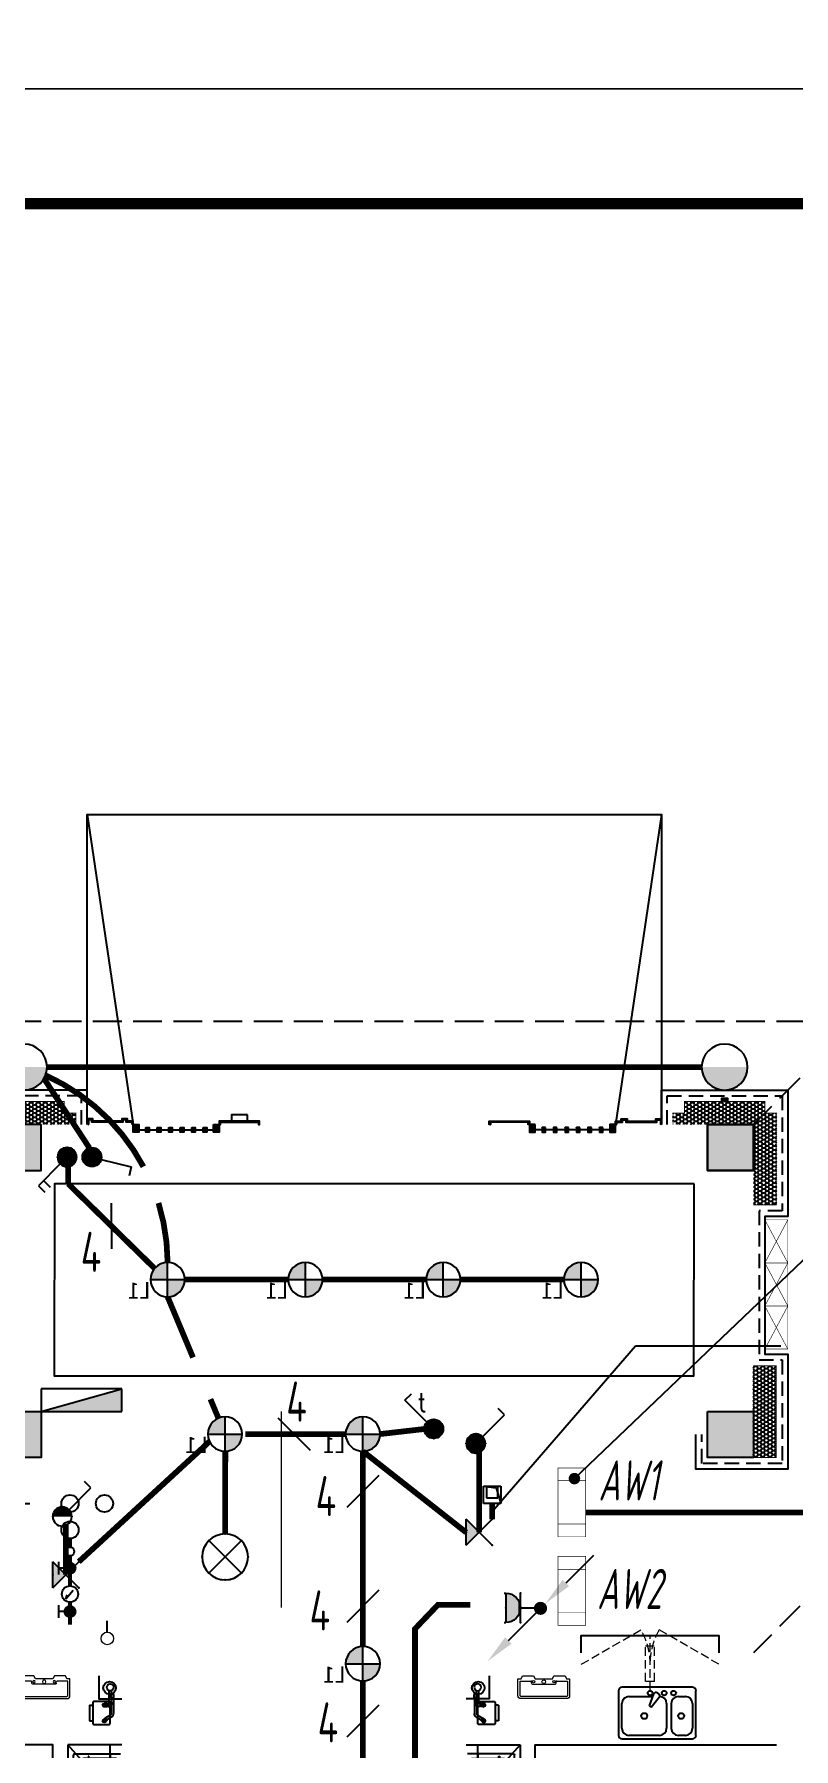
# Model space of a CAD drawing. Extents: x 2803505 to 5851001, y -1372902 to 24339.
# Drawn here: x 3679953 to 3686565, y -881907 to -866979 of the extents above; entities that cross this region are included whole.
import ezdxf
from ezdxf.enums import TextEntityAlignment as Align
from ezdxf.xclip import XClip

# ---------------------------------------------------------------- set-up
doc = ezdxf.new("R2010")
doc.units = 0
doc.header["$LTSCALE"] = 1000
doc.header["$MEASUREMENT"] = 0
doc.header["$XCLIPFRAME"] = 2
for name, pattern in [('DASH', [0.35, 0.25, -0.1]), ('DOTE', [2.42, 2, -0.2, 0.02, -0.2]), ('HIDDEN', [0.375, 0.25, -0.125])]:
    doc.linetypes.add(name, pattern=pattern)
doc.layers.get('0').update_dxf_attribs({"linetype": 'CONTINUOUS'})
for name, color, linetype in [('!!电气', 1, 'CONTINUOUS'), ('A-EQPM-MECH', 191, 'CONTINUOUS'), ('A-标注', 1, 'CONTINUOUS'), ('AH-FURNITURE', 1, 'CONTINUOUS'), ('DIM-照明', 7, 'CONTINUOUS'), ('E-天花灯具', 92, 'CONTINUOUS'), ('E-天花辅助2', 54, 'CONTINUOUS'), ('EQUIP-插座', 3, 'CONTINUOUS'), ('EQUIP-照明', 3, 'CONTINUOUS'), ('EQUIP_消火栓', 7, 'CONTINUOUS'), ('IP-bath&kitchen-JOHNSON', 4, 'CONTINUOUS'), ('LVTRY', 252, 'CONTINUOUS'), ('LWIRE', 4, 'CONTINUOUS'), ('TEL_TEXT', 7, 'CONTINUOUS'), ('VPIPE-中水', 122, 'CONTINUOUS'), ('VPIPE-凝结', 150, 'CONTINUOUS'), ('VPIPE-消防', 1, 'TG_X'), ('VPIPE-给水', 3, 'TG_J'), ('WIRE-动力', 7, 'CONTINUOUS'), ('WIRE-照明', 2, 'CONTINUOUS'), ('修改标示', 212, 'CONTINUOUS'), ('卫生间', 6, 'CONTINUOUS'), ('建筑-排气道', 252, 'CONTINUOUS'), ('污水', 3, 'CONTINUOUS'), ('看线', 185, 'CONTINUOUS'), ('立面', 73, 'CONTINUOUS'), ('立面-看线', 251, 'CONTINUOUS'), ('给水', 4, 'CONTINUOUS'), ('设备', 253, 'CONTINUOUS'), ('铝合金', 144, 'CONTINUOUS')]:
    doc.layers.add(name, color=color, linetype=linetype)
for name, color, linetype, lineweight in [('DOTE', 19, 'DOTE', 9), ('PUB_HATCH', 8, 'CONTINUOUS', 9), ('STAIR', 252, 'CONTINUOUS', 20), ('VPIPE-废水', 31, 'TG_F', 18), ('WINDOW', 146, 'CONTINUOUS', 20), ('图框', 147, 'CONTINUOUS', 20), ('平面-空调室内机', 176, 'CONTINUOUS', 9), ('平面-空调预留孔', 252, 'CONTINUOUS', 15), ('立面-洞口示意', 252, 'CONTINUOUS', 13)]:
    doc.layers.add(name, color=color, linetype=linetype, lineweight=lineweight)
doc.styles.add('_TEL_DIM', font='SIMPLEX', dxfattribs={"width": 0.8, "height": 3.5, "bigfont": 'HZTXT'})
doc.styles.add('DIM_FONT', font='SIMPLEX', dxfattribs={"width": 0.7, "bigfont": 'GBCBIG'})
doc.styles.add('HZTXT', font='gbeitc.shx', dxfattribs={"width": 0.8, "height": 400, "bigfont": 'hztxt.shx'})
doc.styles.get("Standard").update_dxf_attribs({"font": 'gbenor.shx', "bigfont": 'gbcbig.shx'})
doc.styles.add('TG_LINETYPE', font='SIMPLEX', dxfattribs={"width": 0.8, "height": 3, "bigfont": 'HZTXT'})
doc.styles.add('黑体', font='simhei.ttf')
doc.linetypes.add('LED', pattern='A,0.5,-0.2,["LED",Standard,S=0.2,R=0,X=-0.2,Y=-0.1],-0.2', length=0.9)
doc.linetypes.add('TG_F', pattern='A,2,-0.3,["F",TG_LINETYPE,S=0.1,R=0,X=-0.23,Y=-0.15],0', length=2.3)
doc.linetypes.add('TG_J', pattern='A,2,-0.22,["J",TG_LINETYPE,S=0.1,R=0,X=-0.18,Y=-0.15],0', length=2.22)
doc.linetypes.add('TG_X', pattern='A,4,-0.3,["X",TG_LINETYPE,S=0.1,R=0,X=-0.23,Y=-0.15],0', length=4.3)
pattern_1 = [(45, (-853350.0334, -780835.0008), (-2.24506403, 2.24506403), [])]
pattern_2 = [(45, (-665092.5196, -939480.5144), (-2.24506403, 2.24506403), [])]
pattern_3 = [(45, (-664992.5196, -939480.5153), (-2.24506403, 2.24506403), [])]
pattern_4 = [(45, (-664892.5196, -939480.5162), (-2.24506403, 2.24506403), [])]
pattern_5 = [(45, (-664792.5196, -939480.517), (-2.24506403, 2.24506403), [])]
pattern_6 = [(45, (-664692.5196, -939480.518), (-2.24506403, 2.24506403), [])]
pattern_7 = [(45, (-664592.5196, -939480.519), (-2.24506403, 2.24506403), [])]
pattern_8 = [(45, (-665202.5203, -939480.5138), (-2.24506403, 2.24506403), [])]
pattern_9 = [(45, (-664502.517, -939480.51), (-2.24506403, 2.24506403), [])]
pattern_10 = [(0, (-420517.216, -516416.725), (30.95625, 17.872595), [20.6375, -41.275]), (120, (-420517.216, -516416.725), (-30.9562463, 17.8726014), [20.6375, -41.275]), (60, (-420517.216, -516416.725), (3.7e-06, 35.7451964), [-41.275, 20.6375])]
pattern_11 = [(45, (-665142.2845, -939480.3315), (-2.24506403, 2.24506403), [])]

# ---------------------------------------------------------------- blocks, each defined once
blk = doc.blocks.new('rtyg7uyhg')
at = {"layer": 'LVTRY'}
for p, q in [((193590, 45458), (193590, 45069)), ((194235, 45489), (193621, 45489)), ((193682, 45407), (193888, 45407)), ((193896, 45430), (193858, 45326)), ((193875, 45316), (193946, 45401)), ((193926, 45440), (193940, 45432)), ((194112, 45407), (194173, 45407)), ((194265, 45069), (194265, 45458)), ((193621, 45131), (193621, 45346)), ((193858, 45326), (193875, 45316)), ((194010, 45346), (194010, 45131)), ((194051, 45131), (194051, 45346)), ((194235, 45346), (194235, 45131)), ((193621, 45039), (194235, 45039)), ((193948, 45069), (193682, 45069)), ((194173, 45069), (194112, 45069))]:
    blk.add_line(p, q, dxfattribs=at)
for centre, radius in [((193866, 45438), 20.5), ((193989, 45438), 20.5), ((194071, 45438), 20.5), ((193815, 45238), 25.6), ((194137, 45238), 25.6)]:
    blk.add_circle(centre, radius, dxfattribs=at)
for centre, radius, start, end in [((193621, 45458), 30.7, 90, 180), ((193682, 45346), 61.4, 90, 180), ((193916, 45423), 20.5, 60, 159.4623), ((193930, 45414), 20.5, 320.5377, 60), ((193948, 45346), 61.4, 360, 90), ((194112, 45346), 61.4, 90, 180), ((194173, 45346), 61.4, 360, 90), ((194235, 45458), 30.7, 360, 90), ((193682, 45131), 61.4, 180, 270), ((193948, 45131), 61.4, 270, 360), ((194112, 45131), 61.4, 180, 270), ((194173, 45131), 61.4, 270, 360), ((193621, 45069), 30.7, 180, 270), ((194235, 45069), 30.7, 270, 360)]:
    blk.add_arc(centre, radius, start, end, dxfattribs=at)
at = {"layer": 'LVTRY', "style": 'DIM_FONT', "width": 0.8, "flags": 9}
for tag in ['YSIZE', 'XSIZE']:
    blk.add_attdef(tag, (193928, 45488), '', height=0.5, rotation=90, dxfattribs=at)
blk = doc.blocks.new('A$C60D053AF')
at = {"layer": 'AH-FURNITURE', "color": 8}
for p, q in [((233, -90), (128, -90)), ((233, -110), (128, -110)), ((193, -71), (328, -71)), ((193, -91), (328, -91)), ((245, -129), (245, -122)), ((265, -129), (265, -122)), ((342, -97), (370, -143)), ((356, -83), (384, -129)), ((255, -281), (255, -251)), ((255, -281), (393, -281)), ((393, -281), (393, -251))]:
    blk.add_line(p, q, dxfattribs=at)
for points in [[(170, -68, 1), (170, -94), (193, -94), (193, -68)], [(234, -251), (414, -251, 0.414214), (424, -241), (424, -111, 0.414214), (414, -101), (234, -101, 0.414214), (224, -111), (224, -241, 0.414214)], [(268, -122), (268, -107, 0.414214), (248, -87), (233, -87), (233, -113), (242, -113), (242, -122)], [(242, -152, 1), (268, -152), (268, -129), (242, -129)], [(384, -161, 1), (402, -143), (386, -127), (368, -145)]]:
    blk.add_lwpolyline(points, format="xyb", close=True, dxfattribs=at)
for centre, radius in [((100, -100), 30), ((255, -152), 15), ((255, -152), 10), ((393, -152), 15), ((393, -152), 10)]:
    blk.add_circle(centre, radius, dxfattribs=at)
for radius in [40, 20]:
    blk.add_arc((328, -111), radius, 45, 90, dxfattribs=at)
blk = doc.blocks.new('A-Kitchen-7')
at = {"layer": 'LVTRY'}
for p, q in [((-519, 780), (-7, 834)), ((-515, 756), (-519, 780)), ((-4, 811), (-515, 756)), ((515, 756), (-515, 756)), ((-515, 756), (-515, 40)), ((-486, 761), (-485, 756)), ((-29, 767), (-112, 756)), ((-29, 767), (-35, 806)), ((-7, 834), (-4, 811)), ((515, 780), (0, 780)), ((0, 756), (0, 780)), ((515, 756), (515, 780)), ((515, 40), (515, 756)), ((-515, 40), (515, 40))]:
    blk.add_line(p, q, dxfattribs=at)
blk.add_lwpolyline([(-469, 40), (-469, 0), (469, 0), (469, 40)], close=True, dxfattribs=at)
blk = doc.blocks.new('FRSDFDGDGDRGDR')
at = {"layer": '平面-空调预留孔', "color": 252}
for p, q in [((699612, 775044), (699612, 775441)), ((699619, 775448), (699746, 775448)), ((699746, 775448), (699746, 775355)), ((699720, 775342), (699720, 775143)), ((699727, 775349), (699740, 775349)), ((699727, 775136), (699740, 775136)), ((699746, 775130), (699746, 775037)), ((699746, 775037), (699619, 775037))]:
    blk.add_line(p, q, dxfattribs=at)
blk.add_lwpolyline([(699766, 775167), (699793, 775154), (699793, 775057), (699766, 775044), (699766, 775018), (699619, 775018, -0.414214), (699593, 775044), (699593, 775441, -0.414214), (699619, 775468), (699766, 775468), (699766, 775441), (699793, 775428), (699793, 775332), (699766, 775318)], format="xyb", close=True, dxfattribs=at)
for centre, radius in [((699740, 775243), 15.8), ((699740, 775332), 10.6), ((699740, 775154), 10.6)]:
    blk.add_circle(centre, radius, dxfattribs=at)
for centre, start, end in [((699619, 775441), 90, 180), ((699727, 775342), 90, 180), ((699740, 775355), 270, 360), ((699727, 775143), 180, 270), ((699740, 775130), 0, 90), ((699619, 775044), 180, 270)]:
    blk.add_arc(centre, 6.6, start, end, dxfattribs=at)
blk = doc.blocks.new('*U153')
h = blk.add_hatch(color=5)
h.set_gradient(color1=(0, 0, 255), rotation=180, tint=1)
h.paths.add_polyline_path([(0, 0), (-6.35, -6.35), (-6.35, -2.159), (-15, -2.159), (-15, 2.159), (-6.35, 2.159), (-6.35, 6.35)])
at = {"color": 0, "linetype": 'Continuous'}
blk.add_lwpolyline([(0, 0), (-6.35, -6.35), (-6.35, -2.159), (-15, -2.159), (-15, 2.159), (-6.35, 2.159), (-6.35, 6.35)], close=True, dxfattribs=at)
blk = doc.blocks.new('GDGDRGDRGRD')
at = {"layer": 'PUB_HATCH'}
blk.add_hatch(color=252, dxfattribs=at).paths.add_polyline_path([(430320, 370174), (430320, 370444), (430180, 370444), (430180, 370429), (430285, 370429), (430305, 370409), (430305, 370209), (430285, 370189), (429965, 370189), (429945, 370209), (429945, 370409), (429965, 370429), (430070, 370429), (430070, 370444), (429930, 370444), (429930, 370174)])
at = {"layer": 'LVTRY', "color": 251}
for p, q in [((430081, 371515), (429865, 371758)), ((430335, 371758), (429865, 371758)), ((429865, 371758), (429865, 370858)), ((430235, 370858), (430235, 371758)), ((430335, 371515), (430081, 371515)), ((430081, 371515), (430081, 371100)), ((429865, 370858), (430081, 371100)), ((430081, 371100), (430335, 371100)), ((429865, 370858), (430335, 370858))]:
    blk.add_line(p, q, dxfattribs=at)
at = {"layer": 'LVTRY'}
for p, q in [((429915, 370948), (429915, 371668)), ((429925, 371678), (430325, 371678)), ((429995, 371628), (429995, 371418)), ((430000, 371628), (430000, 371418)), ((430290, 371638), (430005, 371638)), ((430290, 371633), (430005, 371633)), ((430045, 371658), (430045, 371568)), ((430050, 371658), (430045, 371658)), ((430045, 371568), (430050, 371568)), ((430050, 371568), (430050, 371658)), ((430195, 371418), (430195, 371628)), ((430200, 371418), (430200, 371628)), ((430235, 371668), (430235, 370948)), ((429975, 371526), (430102, 371526)), ((429975, 371521), (429975, 371526)), ((430102, 371521), (429975, 371521)), ((430045, 371388), (430045, 371478)), ((430045, 371478), (430050, 371478)), ((430050, 371478), (430050, 371388)), ((430220, 371526), (430092, 371526)), ((430092, 371526), (430092, 371521)), ((430092, 371521), (430220, 371521)), ((430102, 371526), (430102, 371521)), ((430220, 371521), (430220, 371526)), ((430235, 371100), (430235, 371515)), ((429935, 371358), (429974, 371358)), ((429955, 371339), (429955, 371378)), ((429955, 371239), (429955, 371278)), ((430005, 371413), (430290, 371413)), ((430005, 371408), (430290, 371408)), ((430050, 371388), (430045, 371388)), ((429935, 371258), (429974, 371258)), ((429995, 370988), (429995, 371198)), ((430000, 370988), (430000, 371198)), ((430005, 371208), (430290, 371208)), ((430005, 371203), (430290, 371203)), ((430045, 371228), (430045, 371138)), ((430050, 371228), (430045, 371228)), ((430045, 371138), (430050, 371138)), ((430050, 371138), (430050, 371228)), ((430195, 371198), (430195, 370988)), ((430200, 371198), (430200, 370988)), ((430102, 371096), (429975, 371096)), ((429975, 371096), (429975, 371091)), ((429975, 371091), (430102, 371091)), ((430290, 370983), (430005, 370983)), ((430290, 370978), (430005, 370978)), ((430045, 370958), (430045, 371048)), ((430045, 371048), (430050, 371048)), ((430050, 371048), (430050, 370958)), ((430092, 371091), (430092, 371096)), ((430092, 371096), (430220, 371096)), ((430220, 371091), (430092, 371091)), ((430102, 371091), (430102, 371096)), ((430220, 371096), (430220, 371091)), ((430325, 370938), (429925, 370938)), ((430050, 370958), (430045, 370958))]:
    blk.add_line(p, q, dxfattribs=at)
at = {"layer": 'LVTRY', "color": 252}
for p, q in [((430070, 370429), (430070, 370444)), ((430180, 370429), (430180, 370444))]:
    blk.add_line(p, q, dxfattribs=at)
at = {"layer": 'LVTRY'}
blk.add_lwpolyline([(429609, 370758), (429735, 370758), (429735, 371758), (427635, 371758)], dxfattribs=at)
at = {"layer": 'LVTRY', "color": 252}
for points in [[(430335, 370159), (429915, 370159), (429915, 370459), (430335, 370459)], [(430320, 370174), (429930, 370174), (429930, 370444), (430320, 370444)], [(429965, 370429), (430285, 370429), (430305, 370409), (430305, 370209), (430285, 370189), (429965, 370189), (429945, 370209), (429945, 370409), (429965, 370429)]]:
    blk.add_lwpolyline(points, close=True, dxfattribs=at)
at = {"layer": 'LVTRY'}
for centre, radius in [((430147, 371523), 29.7), ((430147, 371523), 11.7), ((429955, 371358), 17), ((429955, 371258), 17), ((430147, 371093), 29.7), ((430147, 371093), 11.7)]:
    blk.add_circle(centre, radius, dxfattribs=at)
for centre, radius, start, end in [((429925, 371668), 10, 90, 180), ((430005, 371628), 10, 90, 180), ((430005, 371628), 5, 90, 180), ((430047, 371523), 56.7, 2.2742, 87.7258), ((430047, 371523), 52.2, 2.4704, 87.5296), ((430147, 371523), 56.7, 92.2742, 177.7258), ((430147, 371523), 52.2, 92.4704, 177.5296), ((430190, 371628), 10, 0, 90), ((430190, 371628), 5, 0, 90), ((430225, 371668), 10, 0, 90), ((430005, 371418), 10, 180, 270), ((430005, 371418), 5, 180, 270), ((430047, 371523), 56.7, 272.2742, 357.7258), ((430047, 371523), 52.2, 272.4704, 357.5296), ((430147, 371523), 56.7, 182.2742, 267.7258), ((430147, 371523), 52.2, 182.4704, 267.5296), ((430190, 371418), 5, 270, 0), ((430190, 371418), 10, 270, 0), ((430005, 371198), 10, 90, 180), ((430005, 371198), 5, 90, 180), ((430047, 371093), 56.7, 2.2742, 87.7258), ((430047, 371093), 52.2, 2.4704, 87.5296), ((430147, 371093), 56.7, 92.2742, 177.7258), ((430147, 371093), 52.2, 92.4704, 177.5296), ((430190, 371198), 10, 0, 90), ((430190, 371198), 5, 0, 90), ((430005, 370988), 10, 180, 270), ((430005, 370988), 5, 180, 270), ((430047, 371093), 56.7, 272.2742, 357.7258), ((430047, 371093), 52.2, 272.4704, 357.5296), ((430147, 371093), 56.7, 182.2742, 267.7258), ((430147, 371093), 52.2, 182.4704, 267.5296), ((430190, 370988), 5, 270, 0), ((430190, 370988), 10, 270, 0), ((429925, 370948), 10, 180, 270), ((430225, 370948), 10, 270, 0)]:
    blk.add_arc(centre, radius, start, end, dxfattribs=at)
at = {"layer": '立面-洞口示意', "color": 252}
blk.add_lwpolyline([(430335, 370159), (430071, 370253), (429915, 370459)], dxfattribs=at)
at = {"xscale": -1, "rotation": 270}
blk.add_blockref('FRSDFDGDGDRGDR', (-345583, -327434), dxfattribs=at)
at = {"xscale": -1}
blk.add_blockref('rtyg7uyhg', (622600, 326770), dxfattribs=at)
at = {"rotation": 270}
blk.add_blockref('A$C60D053AF', (430335, 372358), dxfattribs=at)
at = {"layer": 'LVTRY', "color": 1, "extrusion": (0, 0, -1), "xscale": -0.7999999999883585, "yscale": 0.7999999999883585, "zscale": -0.7999999999883585}
blk.add_blockref('A-Kitchen-7', (-429197, 370159), dxfattribs=at)
at = {"layer": '建筑-排气道', "xscale": -5, "yscale": 5, "zscale": 5, "rotation": 90}
blk.add_blockref('*U153', (430135, 370491), dxfattribs=at)
blk = doc.blocks.new('A$C2705576B')
at = {"layer": '给水'}
h = blk.add_hatch(color=252, dxfattribs=at)
edge = h.paths.add_edge_path()
edge.add_arc((417, -1741), 47.2, 0, 360)
h = blk.add_hatch(color=252, dxfattribs=at)
edge = h.paths.add_edge_path()
edge.add_arc((795, -1741), 47.2, 0, 360)
at = {"layer": '给水', "color": 252}
for p, q in [((363, -1645), (472, -1645)), ((417, -1741), (417, -1645)), ((601, -1768), (525, -1704)), ((525, -1704), (564, -1715)), ((740, -1645), (849, -1645)), ((795, -1741), (795, -1645))]:
    blk.add_line(p, q, dxfattribs=at)
at = {"layer": '给水', "color": 252, "const_width": 35.4}
for points in [[(499, -1741), (302, -1741)], [(903, -1741), (641, -1741)], [(1053, -1741), (978, -1741)]]:
    blk.add_lwpolyline(points, dxfattribs=at)
at = {"layer": '给水', "color": 252}
for centre, radius in [((417, -1741), 47.2), ((570, -1741), 70.8), ((795, -1741), 47.2), ((941, -1741), 37.5)]:
    blk.add_circle(centre, radius, dxfattribs=at)
blk = doc.blocks.new('dongkong')
at = {"layer": '平面-空调预留孔', "color": 8, "linetype": 'HIDDEN', "ltscale": 0.3}
for p, q in [((-603836, 210821), (-603836, 210511)), ((-603836, 210821), (-603756, 210821)), ((-603796, 210900), (-603796, 210431)), ((-603756, 210821), (-603756, 210511))]:
    blk.add_line(p, q, dxfattribs=at)
blk.add_lwpolyline([(-603756, 210511), (-603836, 210511)], dxfattribs=at)
blk = doc.blocks.new('$TwtSys$00000434')
at = {"color": 252}
for p, q in [((-0.5, 0.5), (-0.5, -0.5)), ((-0.5, -0.5), (0.5, 0.5)), ((0.5, 0.5), (-0.5, 0.5)), ((0.5, -0.5), (0.5, 0.5)), ((-0.5, -0.5), (0.5, -0.5))]:
    blk.add_line(p, q, dxfattribs=at)
blk.add_solid([(0.5, -0.5), (0.5, 0.5), (-0.5, -0.5)], dxfattribs=at)
blk = doc.blocks.new('A$C028C60F5')
at = {"color": 252}
blk.add_lwpolyline([(400, 0), (0, 0), (0, -400), (400, -400)], close=True, dxfattribs=at)
at = {"layer": 'PUB_HATCH', "color": 252}
blk.add_solid([(0, -400), (400, -400), (0, 0), (400, 0)], dxfattribs=at)
blk = doc.blocks.new('A$C7D502F78')
at = {"layer": '修改标示', "ltscale": 2}
blk.add_lwpolyline([(-151, 197), (-11, 197), (-11, 142), (-151, 142)], close=True, dxfattribs=at)
blk = doc.blocks.new('A$C148B7D8E')
at = {"layer": '卫生间', "color": 252, "linetype": 'DASH'}
for p, q in [((7700, 15400), (8600, 14500)), ((7700, 10800), (8600, 9900))]:
    blk.add_line(p, q, dxfattribs=at)
blk.add_lwpolyline([(16100, 14000), (16100, 15400), (7700, 15400), (7700, 10800), (7300, 10800), (7300, 10000), (900, 10000), (900, 9000), (-900, 9000), (-900, -900), (1750, -900), (1750, -2100), (23450, -2100), (23450, -900), (25100, -900)], dxfattribs=at)
blk = doc.blocks.new('A$C3EFA6995')
for p in [(9700, 100), (9700, -2400), (15900, -2400)]:
    blk.add_blockref('A$C028C60F5', p)
at = {"xscale": -1}
blk.add_blockref('A$C028C60F5', (16300, 100), dxfattribs=at)
blk = doc.blocks.new('A$C66B635E3')
at = {"layer": '立面'}
h = blk.add_hatch(dxfattribs=at)
h.set_pattern_fill('ANSI31', color=252, scale=2)
h.set_pattern_definition([(45, (-853150.0334, -779765.5013), (-2.24506403, 2.24506403), [])])
h.paths.add_polyline_path([(41275, 15800), (41225, 15800), (41225, 15830), (41275, 15830)])
h = blk.add_hatch(dxfattribs=at)
h.set_pattern_fill('ANSI31', color=252, scale=2)
h.set_pattern_definition(pattern_11)
h.paths.add_polyline_path([(35700, 15600), (36100, 15600), (36100, 15630), (36050, 15630), (36050, 15650), (36000, 15650), (36000, 15630), (35750, 15630), (35750, 15650), (35700, 15650)])
h.paths.add_polyline_path([(35710, 15600), (36090, 15600), (36090, 15620), (36040, 15620), (36040, 15640), (36010, 15640), (36010, 15620), (35740, 15620), (35740, 15640), (35710, 15640)])
h = blk.add_hatch(dxfattribs=at)
h.set_pattern_fill('ANSI31', color=252, scale=2)
h.set_pattern_definition(pattern_8)
h.paths.add_polyline_path([(36100, 15600), (36150, 15600), (36150, 15533), (36100, 15533)])
h = blk.add_hatch(dxfattribs=at)
h.set_pattern_fill('ANSI31', color=252, scale=2)
h.set_pattern_definition(pattern_2)
h.paths.add_polyline_path([(36210, 15573), (36240, 15573), (36240, 15533), (36210, 15533)])
h = blk.add_hatch(dxfattribs=at)
h.set_pattern_fill('ANSI31', color=252, scale=2)
h.set_pattern_definition(pattern_3)
h.paths.add_polyline_path([(36310, 15573), (36340, 15573), (36340, 15533), (36310, 15533)])
h = blk.add_hatch(dxfattribs=at)
h.set_pattern_fill('ANSI31', color=252, scale=2)
h.set_pattern_definition(pattern_4)
h.paths.add_polyline_path([(36410, 15573), (36440, 15573), (36440, 15533), (36410, 15533)])
h = blk.add_hatch(dxfattribs=at)
h.set_pattern_fill('ANSI31', color=252, scale=2)
h.set_pattern_definition(pattern_5)
h.paths.add_polyline_path([(36510, 15573), (36540, 15573), (36540, 15533), (36510, 15533)])
h = blk.add_hatch(dxfattribs=at)
h.set_pattern_fill('ANSI31', color=252, scale=2)
h.set_pattern_definition(pattern_6)
h.paths.add_polyline_path([(36610, 15573), (36640, 15573), (36640, 15533), (36610, 15533)])
h = blk.add_hatch(dxfattribs=at)
h.set_pattern_fill('ANSI31', color=252, scale=2)
h.set_pattern_definition(pattern_7)
h.paths.add_polyline_path([(36710, 15573), (36740, 15573), (36740, 15533), (36710, 15533)])
h = blk.add_hatch(dxfattribs=at)
h.set_pattern_fill('ANSI31', color=252, scale=2)
h.set_pattern_definition(pattern_9)
h.paths.add_polyline_path([(36800, 15600), (36850, 15600), (36850, 15533), (36800, 15533)])
h = blk.add_hatch(dxfattribs=at)
h.set_pattern_fill('ANSI31', color=252, scale=2)
h.set_pattern_definition(pattern_1)
edge = h.paths.add_edge_path()
edge.add_line((36850, 15600), (36860, 15600))
edge.add_line((36860, 15600), (36860, 15620))
edge.add_line((36860, 15620), (37190, 15620))
edge.add_line((37190, 15620), (37190, 15600))
edge.add_line((37190, 15600), (37200, 15600))
edge.add_line((37200, 15600), (37200, 15630))
edge.add_line((37200, 15630), (36850, 15630))
edge.add_line((36850, 15630), (36850, 15600))
h = blk.add_hatch(dxfattribs=at)
h.set_pattern_fill('ANSI31', color=252, scale=2)
h.set_pattern_definition(pattern_1)
edge = h.paths.add_edge_path()
edge.add_line((39550, 15600), (39540, 15600))
edge.add_line((39540, 15600), (39540, 15620))
edge.add_line((39540, 15620), (39210, 15620))
edge.add_line((39210, 15620), (39210, 15600))
edge.add_line((39210, 15600), (39200, 15600))
edge.add_line((39200, 15600), (39200, 15630))
edge.add_line((39200, 15630), (39550, 15630))
edge.add_line((39550, 15630), (39550, 15600))
h = blk.add_hatch(dxfattribs=at)
h.set_pattern_fill('ANSI31', color=252, scale=2)
h.set_pattern_definition(pattern_9)
h.paths.add_polyline_path([(39600, 15600), (39550, 15600), (39550, 15533), (39600, 15533)])
h = blk.add_hatch(dxfattribs=at)
h.set_pattern_fill('ANSI31', color=252, scale=2)
h.set_pattern_definition(pattern_7)
h.paths.add_polyline_path([(39690, 15573), (39660, 15573), (39660, 15533), (39690, 15533)])
h = blk.add_hatch(dxfattribs=at)
h.set_pattern_fill('ANSI31', color=252, scale=2)
h.set_pattern_definition(pattern_6)
h.paths.add_polyline_path([(39790, 15573), (39760, 15573), (39760, 15533), (39790, 15533)])
h = blk.add_hatch(dxfattribs=at)
h.set_pattern_fill('ANSI31', color=252, scale=2)
h.set_pattern_definition(pattern_5)
h.paths.add_polyline_path([(39890, 15573), (39860, 15573), (39860, 15533), (39890, 15533)])
h = blk.add_hatch(dxfattribs=at)
h.set_pattern_fill('ANSI31', color=252, scale=2)
h.set_pattern_definition(pattern_4)
h.paths.add_polyline_path([(39990, 15573), (39960, 15573), (39960, 15533), (39990, 15533)])
h = blk.add_hatch(dxfattribs=at)
h.set_pattern_fill('ANSI31', color=252, scale=2)
h.set_pattern_definition(pattern_3)
h.paths.add_polyline_path([(40090, 15573), (40060, 15573), (40060, 15533), (40090, 15533)])
h = blk.add_hatch(dxfattribs=at)
h.set_pattern_fill('ANSI31', color=252, scale=2)
h.set_pattern_definition(pattern_2)
h.paths.add_polyline_path([(40190, 15573), (40160, 15573), (40160, 15533), (40190, 15533)])
h = blk.add_hatch(dxfattribs=at)
h.set_pattern_fill('ANSI31', color=252, scale=2)
h.set_pattern_definition(pattern_8)
h.paths.add_polyline_path([(40300, 15600), (40250, 15600), (40250, 15533), (40300, 15533)])
h = blk.add_hatch(dxfattribs=at)
h.set_pattern_fill('ANSI31', color=252, scale=2)
h.set_pattern_definition(pattern_11)
h.paths.add_polyline_path([(40700, 15600), (40300, 15600), (40300, 15630), (40350, 15630), (40350, 15650), (40400, 15650), (40400, 15630), (40650, 15630), (40650, 15650), (40700, 15650)])
h.paths.add_polyline_path([(40690, 15600), (40310, 15600), (40310, 15620), (40360, 15620), (40360, 15640), (40390, 15640), (40390, 15620), (40660, 15620), (40660, 15640), (40690, 15640)])
at = {"layer": '立面-看线'}
h = blk.add_hatch(dxfattribs=at)
h.set_pattern_fill('HONEY', color=252, scale=13)
h.set_pattern_definition(pattern_10)
h.paths.add_polyline_path([(35500, 15700), (35500, 15800), (34800, 15800), (34800, 15700), (34700, 15700), (34700, 14900), (34900, 14900), (34900, 15600), (35599, 15600), (35599, 15700)])
h = blk.add_hatch(dxfattribs=at)
h.set_pattern_fill('HONEY', color=252, scale=13)
h.set_pattern_definition(pattern_10)
h.paths.add_polyline_path([(40900, 15700), (40900, 15800), (41600, 15800), (41600, 15700), (41700, 15700), (41700, 14900), (41500, 14900), (41500, 15600), (40801, 15600), (40801, 15700)])
h = blk.add_hatch(dxfattribs=at)
h.set_pattern_fill('HONEY', color=252, scale=13)
h.set_pattern_definition([(0, (-420616.579, -519516.725), (30.95625, 17.872595), [20.6375, -41.275]), (120, (-420616.579, -519516.725), (-30.9562463, 17.8726014), [20.6375, -41.275]), (60, (-420616.579, -519516.725), (3.7e-06, 35.7451964), [-41.275, 20.6375])])
h.paths.add_polyline_path([(41500, 12900), (41500, 12900), (41500, 13500), (41699, 13500), (41699, 12700), (41500, 12700)])
at = {"color": 252, "const_width": 8}
for points in [[(34900, 14900), (34700, 14900), (34700, 15700), (34800, 15700), (34800, 15800), (35090, 15800), (35090, 15800), (35210, 15800), (35210, 15800), (35500, 15800), (35500, 15700), (35600, 15700), (35600, 15600)], [(41500, 14900), (41700, 14900), (41700, 15700), (41600, 15700), (41600, 15800), (41310, 15800), (41310, 15800), (41190, 15800), (41190, 15800), (40900, 15800), (40900, 15700), (40800, 15700), (40800, 15600)], [(41500, 13500), (41700, 13500), (41700, 12700), (41100, 12700), (41100, 12900)]]:
    blk.add_lwpolyline(points, dxfattribs=at)
at = {"layer": 'A-EQPM-MECH', "color": 252}
for points in [[(35700, 15600), (35700, 18300), (40700, 18300), (40700, 15600)], [(35700, 18300), (36100, 15600)], [(40700, 18300), (40300, 15600)]]:
    blk.add_lwpolyline(points, dxfattribs=at)
at = {"layer": 'IP-bath&kitchen-JOHNSON', "color": 252}
for points in [[(35800, 10800), (35800, 10600), (36000, 10600)], [(39200, 10800), (39200, 10600), (39000, 10600)]]:
    blk.add_lwpolyline(points, dxfattribs=at)
at = {"layer": 'STAIR', "color": 252}
blk.add_line((37390, 13100), (37390, 11394), dxfattribs=at)
at = {"layer": 'VPIPE-中水', "color": 252, "linetype": 'Continuous'}
for centre in [(35895, 10695), (39105, 10695)]:
    blk.add_circle(centre, 55, dxfattribs=at)
at = {"layer": 'VPIPE-凝结', "color": 252}
blk.add_line((35875, 11180), (35875, 11278), dxfattribs=at)
at = {"layer": 'VPIPE-废水', "color": 252}
blk.add_circle((35875, 11125), 55, dxfattribs=at)
at = {"layer": 'VPIPE-消防', "color": 252, "linetype": 'Continuous'}
blk.add_circle((35850, 12300), 75, dxfattribs=at)
at = {"layer": 'VPIPE-给水', "color": 252, "linetype": 'Continuous'}
for centre in [(35550, 12300), (35550, 12070)]:
    blk.add_circle(centre, 75, dxfattribs=at)
at = {"layer": 'WINDOW', "color": 252, "linetype": 'DASH', "ltscale": 0.3}
for points in [[(40002, 10900), (40521, 11200, -0.131652), (40602, 10900)], [(41200, 10900), (40680, 11200, 0.131652), (40600, 10900)]]:
    blk.add_lwpolyline(points, format="xyb", dxfattribs=at)
at = {"layer": '看线', "color": 252}
for points in [[(35700, 15600), (35700, 15900), (34600, 15900), (34600, 14800), (34800, 14800), (34800, 13200), (34600, 13200), (34600, 12300), (35200, 12300)], [(40700, 15600), (40700, 15900), (41800, 15900), (41800, 14800), (41600, 14800), (41600, 13600), (41800, 13600), (41800, 12600), (41000, 12600), (41000, 12900)]]:
    blk.add_lwpolyline(points, dxfattribs=at)
at = {"layer": '看线', "color": 252, "linetype": 'HIDDEN', "ltscale": 0.5}
for points in [[(35650, 15600), (35650, 15850), (34650, 15850), (34650, 14850), (34850, 14850), (34850, 13150), (34650, 13150), (34650, 12350), (35200, 12350)], [(40750, 15600), (40750, 15850), (41750, 15850), (41750, 14850), (41550, 14850), (41550, 13550), (41750, 13550), (41750, 12650), (41050, 12650), (41050, 12900)]]:
    blk.add_lwpolyline(points, dxfattribs=at)
at = {"layer": '看线', "color": 252, "ltscale": 0.5}
blk.add_lwpolyline([(40000, 11000), (40000, 11150), (41200, 11150), (41200, 11000)], dxfattribs=at)
at = {"layer": '立面', "color": 252}
for p, q in [((36310, 15573), (36340, 15573)), ((36310, 15533), (36310, 15573)), ((36340, 15533), (36310, 15533)), ((36340, 15573), (36340, 15533)), ((40090, 15573), (40060, 15573)), ((40060, 15573), (40060, 15533)), ((40060, 15533), (40090, 15533)), ((40090, 15533), (40090, 15573))]:
    blk.add_line(p, q, dxfattribs=at)
for points in [[(41275, 15800), (41225, 15800), (41225, 15830), (41275, 15830)], [(36100, 15600), (36150, 15600), (36150, 15533), (36100, 15533)], [(36410, 15573), (36440, 15573), (36440, 15533), (36410, 15533)], [(36510, 15573), (36540, 15573), (36540, 15533), (36510, 15533)], [(36610, 15573), (36640, 15573), (36640, 15533), (36610, 15533)], [(36710, 15573), (36740, 15573), (36740, 15533), (36710, 15533)], [(36800, 15600), (36850, 15600), (36850, 15533), (36800, 15533)], [(39600, 15600), (39550, 15600), (39550, 15533), (39600, 15533)], [(39690, 15573), (39660, 15573), (39660, 15533), (39690, 15533)], [(39790, 15573), (39760, 15573), (39760, 15533), (39790, 15533)], [(39890, 15573), (39860, 15573), (39860, 15533), (39890, 15533)], [(39990, 15573), (39960, 15573), (39960, 15533), (39990, 15533)], [(40300, 15600), (40250, 15600), (40250, 15533), (40300, 15533)]]:
    blk.add_lwpolyline(points, close=True, dxfattribs=at)
for points in [[(36850, 15600), (36860, 15600), (36860, 15620), (37190, 15620), (37190, 15600), (37200, 15600), (37200, 15630), (36850, 15630), (36850, 15600)], [(39550, 15600), (39540, 15600), (39540, 15620), (39210, 15620), (39210, 15600), (39200, 15600), (39200, 15630), (39550, 15630), (39550, 15600)]]:
    blk.add_lwpolyline(points, dxfattribs=at)
at = {"layer": '设备', "color": 252, "const_width": 5}
for points in [[(41600, 14395), (41600, 14770), (41800, 14770), (41800, 14395)], [(41600, 14020), (41600, 14395), (41800, 14395), (41800, 14020)], [(41600, 13645), (41600, 14020), (41800, 14020), (41800, 13645)]]:
    blk.add_lwpolyline(points, close=True, dxfattribs=at)
for points in [[(41600, 14770), (41800, 14395)], [(41800, 14770), (41600, 14395)], [(41600, 14395), (41800, 14020)], [(41800, 14395), (41600, 14020)], [(41600, 14020), (41800, 13645)], [(41800, 14020), (41600, 13645)]]:
    blk.add_lwpolyline(points, dxfattribs=at)
at = {"layer": '铝合金', "color": 252}
for p, q in [((36150, 15553), (36210, 15553)), ((36240, 15553), (36310, 15553)), ((36340, 15553), (36410, 15553)), ((36440, 15553), (36510, 15553)), ((36540, 15553), (36610, 15553)), ((36640, 15553), (36710, 15553)), ((36740, 15553), (36800, 15553)), ((39660, 15553), (39600, 15553)), ((39760, 15553), (39690, 15553)), ((39860, 15553), (39790, 15553)), ((39960, 15553), (39890, 15553)), ((40060, 15553), (39990, 15553)), ((40160, 15553), (40090, 15553)), ((40250, 15553), (40190, 15553))]:
    blk.add_line(p, q, dxfattribs=at)
for points in [[(41275, 15800), (41225, 15800), (41225, 15830), (41275, 15830)], [(36100, 15600), (36150, 15600), (36150, 15533), (36100, 15533)], [(36210, 15573), (36240, 15573), (36240, 15533), (36210, 15533)], [(36310, 15573), (36340, 15573), (36340, 15533), (36310, 15533)], [(36410, 15573), (36440, 15573), (36440, 15533), (36410, 15533)], [(36510, 15573), (36540, 15573), (36540, 15533), (36510, 15533)], [(36610, 15573), (36640, 15573), (36640, 15533), (36610, 15533)], [(36710, 15573), (36740, 15573), (36740, 15533), (36710, 15533)], [(36800, 15600), (36850, 15600), (36850, 15533), (36800, 15533)], [(39600, 15600), (39550, 15600), (39550, 15533), (39600, 15533)], [(39690, 15573), (39660, 15573), (39660, 15533), (39690, 15533)], [(39790, 15573), (39760, 15573), (39760, 15533), (39790, 15533)], [(39890, 15573), (39860, 15573), (39860, 15533), (39890, 15533)], [(39990, 15573), (39960, 15573), (39960, 15533), (39990, 15533)], [(40090, 15573), (40060, 15573), (40060, 15533), (40090, 15533)], [(40190, 15573), (40160, 15573), (40160, 15533), (40190, 15533)], [(40300, 15600), (40250, 15600), (40250, 15533), (40300, 15533)]]:
    blk.add_lwpolyline(points, close=True, dxfattribs=at)
for points in [[(36100, 15600), (36100, 15630), (36050, 15630), (36050, 15650), (36000, 15650), (36000, 15630), (35750, 15630), (35750, 15650), (35700, 15650), (35700, 15600)], [(36090, 15600), (36090, 15620), (36040, 15620), (36040, 15640), (36010, 15640), (36010, 15620), (35740, 15620), (35740, 15640), (35710, 15640), (35710, 15600)], [(36850, 15600), (36860, 15600), (36860, 15620), (37190, 15620), (37190, 15600), (37200, 15600), (37200, 15630), (36850, 15630), (36850, 15600)], [(39550, 15600), (39540, 15600), (39540, 15620), (39210, 15620), (39210, 15600), (39200, 15600), (39200, 15630), (39550, 15630), (39550, 15600)], [(40300, 15600), (40300, 15630), (40350, 15630), (40350, 15650), (40400, 15650), (40400, 15630), (40650, 15630), (40650, 15650), (40700, 15650), (40700, 15600)], [(40310, 15600), (40310, 15620), (40360, 15620), (40360, 15640), (40390, 15640), (40390, 15620), (40660, 15620), (40660, 15640), (40690, 15640), (40690, 15600)]]:
    blk.add_lwpolyline(points, dxfattribs=at)
at = {"color": 252, "xscale": -1}
for name, p in [('A$C148B7D8E', (50100, 1100)), ('A$C3EFA6995', (51200, 15500)), ('GDGDRGDRGRD', (469335, -361558))]:
    blk.add_blockref(name, p, dxfattribs=at)
at = {"color": 252}
for name, p in [('A$C028C60F5', (41100, 15600)), ('GDGDRGDRGRD', (-394335, -361558))]:
    blk.add_blockref(name, p, dxfattribs=at)
at = {"layer": 'EQUIP_消火栓', "color": 252, "xscale": 700, "yscale": 200, "zscale": 700}
blk.add_blockref('$TwtSys$00000434', (35650, 13200), dxfattribs=at)
at = {"layer": '修改标示', "color": 252, "ltscale": 2, "xscale": -1}
blk.add_blockref('A$C7D502F78', (36944, 15488), dxfattribs=at)
at = {"layer": '平面-空调室内机', "color": 252, "ltscale": 0.3, "rotation": 180}
blk.add_blockref('dongkong', (-563196, 221571), dxfattribs=at)
at = {"layer": '污水', "color": 252, "rotation": 90.00000000010901}
blk.add_blockref('A$C2705576B', (33809, 10942), dxfattribs=at)
blk = doc.blocks.new('$equip$00001151')
blk.add_circle((0, 0.5), 0.5)
for points in [[(0.433, 0.25), (-0.433, 0.25), (0.5, 0.5), (-0.5, 0.5)], [(0.25, 0.067), (-0.25, 0.067), (0.433, 0.25), (-0.433, 0.25)], [(0, 0), (0, 0), (0.25, 0.067), (-0.25, 0.067)]]:
    blk.add_solid(points)
at = {"flags": 9}
blk.add_attdef('A', (0, 0), '', height=0.00002, dxfattribs=at)
blk = doc.blocks.new('A$C74D73064')
at = {"layer": 'DOTE', "color": 252}
blk.add_line((-30695, 93137), (-30695, 8149), dxfattribs=at)
blk = doc.blocks.new('$equip$00001154')
for p, q in [((0, 0.283), (0, -0.283)), ((0, 0.283), (0.566, -0.283)), ((0.566, 0.283), (0, -0.283))]:
    blk.add_line(p, q)
for p in [(0, 0.004), (0.283, 0), (0.566, 0.283), (0.566, -0.283)]:
    blk.add_point(p)
blk.add_solid([(0, -0.283), (0.283, 0), (0, 0.283)])
at = {"layer": 'TEL_TEXT', "style": '_TEL_DIM', "flags": 1}
blk.add_attdef('A', text='', height=0.00002, dxfattribs=at).set_placement((0, 0), align=Align.MIDDLE_CENTER)
blk = doc.blocks.new('$equip$00001213')
for p, q in [((0.147, 0.356), (0.625, 0.833)), ((0.625, 0.833), (0.766, 0.692))]:
    blk.add_line(p, q)
blk.add_circle((0, 0.208), 0.208)
for p in [(0, 0.417), (-0.208, 0.208), (0, 0), (0.208, 0.208)]:
    blk.add_point(p)
for points in [[(0.104, 0.389), (0.104, 0.028), (0, 0.417), (0, 0)], [(0.18, 0.313), (0.18, 0.104), (0.104, 0.389), (0.104, 0.028)], [(0.208, 0.208), (0.208, 0.208), (0.18, 0.313), (0.18, 0.104)]]:
    blk.add_solid(points)
at = {"flags": 9}
blk.add_attdef('A', (0, 0), '', height=0.00002, dxfattribs=at)
blk = doc.blocks.new('$equip$00001237')
for p, q in [((-0.5, 1.05), (-0.5, 1)), ((-0.5, 1), (0.5, 1)), ((0.5, 1.05), (0.5, 1)), ((0.5, 0.5), (-0.5, 0.5)), ((0, 0.5), (0, 0))]:
    blk.add_line(p, q)
blk.add_arc((0, 1), 0.5, 180, 0)
for p in [(0, 1), (-0.5, 0.5), (0, 0), (0.5, 0.5)]:
    blk.add_point(p)
for points in [[(0.433, 0.75), (-0.433, 0.75), (0.5, 1), (-0.5, 1)], [(0.25, 0.567), (-0.25, 0.567), (0.433, 0.75), (-0.433, 0.75)], [(0, 0.5), (0, 0.5), (0.25, 0.567), (-0.25, 0.567)]]:
    blk.add_solid(points)
at = {"flags": 9}
blk.add_attdef('A', (0, 0), '', height=0.00002, dxfattribs=at)
blk = doc.blocks.new('$equip$00001962')
for p, q in [((0.147, 0.356), (0.625, 0.833)), ((0.625, 0.833), (0.766, 0.692))]:
    blk.add_line(p, q)
blk.add_circle((0, 0.208), 0.208)
for p in [(0, 0.417), (-0.208, 0.208), (0, 0), (0.208, 0.208)]:
    blk.add_point(p)
for points in [[(-0.104, 0.389), (0.104, 0.389), (-0.18, 0.313), (0.18, 0.313)], [(0, 0.417), (0, 0.417), (-0.104, 0.389), (0.104, 0.389)], [(-0.18, 0.313), (0.18, 0.313), (-0.208, 0.208), (0.208, 0.208)], [(-0.18, 0.104), (0.18, 0.104), (-0.208, 0.208), (0.208, 0.208)], [(-0.104, 0.028), (0.104, 0.028), (-0.18, 0.104), (0.18, 0.104)], [(0, 0), (0, 0), (-0.104, 0.028), (0.104, 0.028)]]:
    blk.add_solid(points)
at = {"layer": 'TEL_TEXT', "style": '_TEL_DIM', "flags": 1}
blk.add_attdef('A', text='', height=0.00002, dxfattribs=at).set_placement((0, 0), align=Align.MIDDLE_CENTER)
blk = doc.blocks.new('A$C04F44ECC')
at = {"layer": '!!电气'}
for p, q in [((0, 0), (-300, 0)), ((-300, 0), (-300, -300)), ((-250, -200), (-250, 0)), ((0, 0), (-223, -27)), ((-50, 0), (-50, -200)), ((0, -300), (0, 0)), ((-223, -27), (-300, -300)), ((-50, -200), (-250, -200)), ((-300, -300), (0, -300))]:
    blk.add_line(p, q, dxfattribs=at)
blk = doc.blocks.new('$TelecSys$00000078')
for p, q in [((1.15, 1.15), (0.55, 0.55)), ((0.104, 0.104), (0.104, 0.104)), ((-0.104, -0.104), (-0.104, -0.104))]:
    blk.add_line(p, q)
at = {"const_width": 0.142}
blk.add_lwpolyline([(-0.071, 0, 1), (0.071, 0, 1)], format="xyb", close=True, dxfattribs=at)
blk.add_solid([(0.62, 0.48), (0.48, 0.62), (0.1, 0.1)])
at = {"width": 0.8, "flags": 9}
blk.add_attdef('A', (0, 0), '', height=0.00002, dxfattribs=at)
blk = doc.blocks.new('$TelecSys$00000080')
for p, q in [((-0.7, -0.7), (0, 0)), ((0.104, 0.104), (0.104, 0.104)), ((-0.104, -0.104), (-0.104, -0.104))]:
    blk.add_line(p, q)
at = {"const_width": 0.142}
blk.add_lwpolyline([(0.071, 0, 1), (-0.071, 0, 1)], format="xyb", close=True, dxfattribs=at)
blk.add_solid([(-0.63, -0.77), (-0.77, -0.63), (-1.15, -1.15)])
at = {"width": 0.8, "flags": 9}
blk.add_attdef('A', (0, 0), '', height=0.00002, rotation=180, dxfattribs=at)
blk = doc.blocks.new('A$C341176C1')
at = {"layer": '设备', "color": 3, "const_width": 5}
blk.add_lwpolyline([(-240, -200), (0, -200), (0, -800), (-240, -800)], close=True, dxfattribs=at)
for points in [[(-240, -312), (0, -312)], [(-240, -688), (0, -688)]]:
    blk.add_lwpolyline(points, dxfattribs=at)
blk = doc.blocks.new('DFADS')
at = {"layer": 'A-标注'}
h = blk.add_hatch(color=251, dxfattribs=at)
h.paths.add_polyline_path([(3405.6, 358.33), (3411.6, 358.33, 0.414214), (3405.6, 364.33)])
h.paths.add_polyline_path([(3399.6, 358.33, 0.414214), (3405.6, 352.33), (3405.6, 358.33)])
at = {"layer": 'A-标注', "color": 92}
for p, q in [((3405.6, 352.33), (3405.6, 364.33)), ((3411.6, 358.33), (3399.6, 358.33))]:
    blk.add_line(p, q, dxfattribs=at)
blk.add_circle((3405.6, 358.33), 6, dxfattribs=at)
at = {"layer": 'A-标注', "color": 3, "style": '黑体'}
blk.add_text('L1', height=5.76, dxfattribs=at).set_placement((3411.58, 351.7))
blk = doc.blocks.new('$equip$00001963')
for p, q in [((0.147, 0.356), (0.625, 0.833)), ((0.625, 0.833), (0.766, 0.692)), ((0.512, 0.72), (0.653, 0.579))]:
    blk.add_line(p, q)
blk.add_circle((0, 0.208), 0.208)
for p in [(0, 0.417), (-0.208, 0.208), (0, 0), (0.208, 0.208)]:
    blk.add_point(p)
for points in [[(-0.104, 0.389), (0.104, 0.389), (-0.18, 0.313), (0.18, 0.313)], [(0, 0.417), (0, 0.417), (-0.104, 0.389), (0.104, 0.389)], [(-0.18, 0.313), (0.18, 0.313), (-0.208, 0.208), (0.208, 0.208)], [(-0.18, 0.104), (0.18, 0.104), (-0.208, 0.208), (0.208, 0.208)], [(-0.104, 0.028), (0.104, 0.028), (-0.18, 0.104), (0.18, 0.104)], [(0, 0), (0, 0), (-0.104, 0.028), (0.104, 0.028)]]:
    blk.add_solid(points)
at = {"layer": 'TEL_TEXT', "style": '_TEL_DIM', "flags": 1}
blk.add_attdef('A', text='', height=0.00002, dxfattribs=at).set_placement((0, 0), align=Align.MIDDLE_CENTER)
blk = doc.blocks.new('$equip$00001822')
for p, q in [((0.147, 0.356), (0.625, 0.833)), ((0.625, 0.833), (0.766, 0.692))]:
    blk.add_line(p, q)
blk.add_circle((0, 0.208), 0.208)
for p in [(0, 0.417), (-0.208, 0.208), (-0.015, 0.001), (0.208, 0.208)]:
    blk.add_point(p)
for points in [[(-0.104, 0.389), (0.104, 0.389), (-0.18, 0.313), (0.18, 0.313)], [(0, 0.417), (0, 0.417), (-0.104, 0.389), (0.104, 0.389)], [(-0.18, 0.313), (0.18, 0.313), (-0.208, 0.208), (0.208, 0.208)], [(-0.18, 0.104), (0.18, 0.104), (-0.208, 0.208), (0.208, 0.208)], [(-0.104, 0.028), (0.104, 0.028), (-0.18, 0.104), (0.18, 0.104)], [(0, 0), (0, 0), (-0.104, 0.028), (0.104, 0.028)]]:
    blk.add_solid(points)
at = {"color": 7, "style": '_TEL_DIM'}
blk.add_attdef('$TEXT$', text='', height=0.4, dxfattribs=at).set_placement((0.581, 0.465), align=Align.MIDDLE_CENTER)
at = {"color": 7, "style": '_TEL_DIM', "flags": 1}
blk.add_attdef('A', text='', height=0.00002, dxfattribs=at).set_placement((0, 0), align=Align.MIDDLE_CENTER)
blk = doc.blocks.new('$TelecSys$00000095')
blk.add_line((0.4, 0.4), (-0.4, -0.4))
at = {"width": 0.8}
blk.add_attdef('N', text='', height=1, dxfattribs=at).set_placement((-0.017, 1.056), align=Align.MIDDLE)
blk = doc.blocks.new('$equip$00002539')
for p, q in [((-0.354, 0.354), (0.354, -0.354)), ((0.354, 0.354), (-0.354, -0.354))]:
    blk.add_line(p, q)
at = {"const_width": 0.032}
blk.add_lwpolyline([(-0.5, 0, 1), (0.5, 0, 1), (-0.5, 0, 0.911406)], format="xyb", dxfattribs=at)
blk.add_circle((0, 0), 0.5)
for p in [(0, 0.5), (-0.5, 0), (0.5, 0), (0, -0.5)]:
    blk.add_point(p)
at = {"color": 7, "style": '_TEL_DIM', "flags": 1}
blk.add_attdef('A', text='', height=0.00002, dxfattribs=at).set_placement((0, 0), align=Align.MIDDLE_CENTER)

msp = doc.modelspace()

# ---------------------------------------------------------------- linework, layer by layer
at = {"layer": '!!电气'}
msp.add_line((3684655.7, -879554.8), (3687470.3, -876864.5), dxfattribs=at)
at = {"layer": 'DIM-照明', "color": 4}
for points in [[(3683939.2, -879840.4), (3685188.1, -878398.6)], [(3685188.1, -878398.6), (3686454, -878398.6)]]:
    msp.add_lwpolyline(points, dxfattribs=at)
at = {"layer": 'DIM-照明', "const_width": 50}
msp.add_lwpolyline([(3684630.7, -879554.8, 1), (3684680.7, -879554.8, 1)], format="xyb", close=True, dxfattribs=at)
at = {"layer": 'E-天花辅助2', "color": 6, "linetype": 'LED', "ltscale": 0.3}
msp.add_lwpolyline([(3685698.4, -876987), (3680129.3, -876987), (3680126.7, -878659.4), (3685695.8, -878659.4)], close=True, dxfattribs=at)
at = {"layer": 'WIRE-动力', "color": 6, "linetype": 'Continuous', "const_width": 50}
msp.add_lwpolyline([(3684753.6, -879849), (3687363.9, -879849)], dxfattribs=at)
at = {"layer": 'WIRE-动力', "color": 6, "const_width": 50}
msp.add_lwpolyline([(3683749.9, -880654.3), (3683466.8, -880654.3), (3683267.6, -880863.1), (3683267.6, -882495.1)], dxfattribs=at)
at = {"layer": 'WIRE-照明', "linetype": 'Continuous', "const_width": 50}
for points in [[(3685763.3, -875972), (3680054.7, -875972)], [(3683826.8, -880021.9), (3683826.8, -879326.4)], [(3680226.7, -879962.9), (3680226.7, -879949.4)], [(3680226.7, -880392.4), (3680226.7, -879962.9)], [(3683826.8, -879935.3), (3683826.8, -879926.1)]]:
    msp.add_lwpolyline(points, dxfattribs=at)
at = {"layer": 'WIRE-照明', "color": 2, "const_width": 50}
for points in [[(3680432.2, -876675.1), (3680037.1, -876072)], [(3680247.2, -876838.1), (3680247.2, -876987)], [(3680999.9, -877724.5), (3680247.2, -876987)]]:
    msp.add_lwpolyline(points, dxfattribs=at)
for points in [[(3680050.7, -876043.4, -0.1666908), (3680902.7, -876838.8, -0.1666908)], [(3681034.2, -877155.1, -0.0732003), (3681113.6, -877672.3)]]:
    msp.add_lwpolyline(points, format="xyb", dxfattribs=at)
at = {"layer": 'WIRE-照明', "color": 2, "linetype": 'Continuous', "const_width": 50}
for points in [[(3682163.6, -877822.3), (3681263.6, -877822.3)], [(3683363.6, -877822.3), (3682463.6, -877822.3)], [(3684563.6, -877822.3), (3683663.6, -877822.3)], [(3681113.6, -877972.3), (3681334.6, -878500.5)], [(3681486.3, -878862.9), (3681555.7, -879028.6)], [(3683358.1, -879122), (3682963.6, -879167)], [(3680339.9, -880279.3), (3681478.4, -879232)], [(3681788.8, -879167), (3682663.6, -879167)], [(3681614.7, -880036.3), (3681615.9, -879316.2)], [(3682813.6, -880017), (3682813.6, -879317)], [(3682813.6, -879317), (3683713.6, -880023.8)], [(3683938.6, -879772), (3683939.9, -879908.9)], [(3682813.6, -881017), (3682813.6, -880017)], [(3682813.6, -882017), (3682813.6, -881317)]]:
    msp.add_lwpolyline(points, dxfattribs=at)
at = {"layer": '图框'}
for points in [[(3630411.1, -808053.6), (3714511.1, -808053.6), (3714511.1, -867453.6), (3630411.1, -867453.6)], [(3630411.1, -867453.6), (3714511.1, -867453.6), (3714511.1, -926853.6), (3630411.1, -926853.6)]]:
    msp.add_lwpolyline(points, close=True, dxfattribs=at)
at = {"layer": '图框', "const_width": 100}
msp.add_lwpolyline([(3713511.1, -925853.6), (3713511.1, -868453.6), (3632911.1, -868453.6), (3632911.1, -925853.6)], close=True, dxfattribs=at)

# ---------------------------------------------------------------- block references
at = {"layer": '!!电气'}
msp.add_blockref('A$C66B635E3', (3644713.6, -892072), dxfattribs=at)
at = {"color": 252}
ref = msp.add_blockref('A$C74D73064', (3714796.2, -900311.3), dxfattribs=at)
XClip(ref).set_block_clipping_path([(-72082.5976296387, 50822.2577331646), (-18082.6107620973, 70322.2577319878)])
at = {"xscale": -1, "rotation": 3.027961561485881e-06}
for p in [(3684513.6, -879261.8), (3684513.6, -880032.4)]:
    msp.add_blockref('A$C341176C1', p, dxfattribs=at)
at = {"xscale": -0.4999999999999996, "yscale": 0.4999999999999999, "zscale": 0.5, "rotation": 3.027961561485881e-06}
msp.add_blockref('A$C04F44ECC', (3683863.6, -879622), dxfattribs=at)
at = {"layer": 'DIM-照明', "color": 2}
ref = msp.add_blockref('$TelecSys$00000095', (3680623.6, -877355.7), dxfattribs=dict(at, xscale=-350, yscale=350, zscale=350, rotation=315.5855012592172))
ref.add_attrib('N', '4', dxfattribs={"layer": '0', "color": 7, "height": 350, "width": 0.8}).set_placement((3680446.8, -877580.2), align=Align.MIDDLE)
ref = msp.add_blockref('$TelecSys$00000095', (3682213.6, -879167), dxfattribs=dict(at, xscale=-350, yscale=350, zscale=350))
ref.add_attrib('N', '4', dxfattribs={"layer": '0', "color": 7, "height": 350, "width": 0.8}).set_placement((3682236.2, -878884.2), align=Align.MIDDLE)
ref = msp.add_blockref('$TelecSys$00000095', (3682813.6, -879667), dxfattribs=dict(at, xscale=-350, yscale=350, zscale=350, rotation=269.9999999999619))
ref.add_attrib('N', '4', dxfattribs={"layer": '0', "color": 7, "height": 350, "width": 0.8}).set_placement((3682492, -879707.1), align=Align.MIDDLE)
ref = msp.add_blockref('$TelecSys$00000095', (3682813.6, -880667), dxfattribs=dict(at, xscale=-350, yscale=350, zscale=350, rotation=270))
ref.add_attrib('N', '4', dxfattribs={"layer": '0', "color": 7, "height": 350, "width": 0.8}).set_placement((3682439.1, -880702.8), align=Align.MIDDLE)
ref = msp.add_blockref('$TelecSys$00000095', (3682813.6, -881667), dxfattribs=dict(at, xscale=-350, yscale=350, zscale=350, rotation=270))
ref.add_attrib('N', '4', dxfattribs={"layer": '0', "color": 7, "height": 350, "width": 0.8}).set_placement((3682509.1, -881677.4), align=Align.MIDDLE)
at = {"layer": 'E-天花灯具', "xscale": -25.00004798115771, "yscale": 25.0000479811577, "zscale": 25.0000479811577, "rotation": 359.9999994179813}
for p in [(3766253.8, -886780.5), (3767453.8, -886780.5), (3768653.8, -886780.5), (3769853.8, -886780.5), (3766753.8, -888125.2), (3767953.8, -888125.2), (3767953.8, -890125.2)]:
    msp.add_blockref('DFADS', p, dxfattribs=at)
at = {"layer": 'EQUIP-插座', "color": 2, "xscale": -256, "yscale": 256, "zscale": 256, "rotation": 89.99999995050783}
msp.add_blockref('$equip$00001237', (3684313.6, -880680.4), dxfattribs=at)
at = {"layer": 'EQUIP-照明', "color": 2, "xscale": -400, "yscale": 400, "zscale": 400}
for p in [(3679863.9, -876172), (3685963.3, -876172), (3685963.3, -876172)]:
    msp.add_blockref('$equip$00001151', p, dxfattribs=at)
at = {"layer": 'EQUIP-照明', "color": 2}
for name, p, xscale, yscale, zscale, rotation in [('$equip$00001962', (3680383.2, -876798.1), 400, 400, 400, 300.8971286792645), ('$equip$00001963', (3680321.1, -876755.3), -400, 400, 400, 90), ('$equip$00001213', (3680113.1, -879885.3), -400, 400, 400, 270), ('$equip$00001154', (3680113.6, -880392.4), -399.9999999999999, 399.9999999999999, 399.9999999999999, 179.9999697912887)]:
    msp.add_blockref(name, p, dxfattribs=dict(at, xscale=xscale, yscale=yscale, zscale=zscale, rotation=rotation))
ref = msp.add_blockref('$equip$00001822', (3683513.6, -879122), dxfattribs=dict(at, xscale=400, yscale=400, zscale=400, rotation=90.00000000974532))
ref.add_attrib('$TEXT$', 't', dxfattribs={"layer": '0', "color": 7, "height": 160, "style": '_TEL_DIM'}).set_placement((3683327.8, -878889.8), align=Align.MIDDLE_CENTER)
at = {"layer": 'EQUIP-照明', "xscale": -400, "yscale": 400, "zscale": 400}
for name, p, rotation in [('$equip$00001962', (3683713.6, -879249.7), 270.0000000097453), ('$equip$00001154', (3683713.6, -880022), 180)]:
    msp.add_blockref(name, p, dxfattribs=dict(at, rotation=rotation))
at = {"layer": 'EQUIP-照明', "color": 6, "xscale": -399.9999999999999, "yscale": 400, "zscale": 400, "rotation": 359.9999981605328}
msp.add_blockref('$equip$00002539', (3681614.4, -880236.3), dxfattribs=at)
at = {"layer": 'LWIRE', "color": 2, "xscale": 400, "yscale": 400, "zscale": 400}
for name in ['$TelecSys$00000078', '$TelecSys$00000080']:
    msp.add_blockref(name, (3684360.2, -880684.6), dxfattribs=at)

# ---------------------------------------------------------------- texts
at = {"layer": 'DIM-照明', "color": 7, "style": 'HZTXT', "width": 0.7}
for s, p in [('AW1', (3684864.9, -879745.9)), ('AW2', (3684853.2, -880690.8))]:
    msp.add_text(s, height=350, rotation=0, dxfattribs=at).set_placement(p)

doc.saveas('drawing.dxf')
